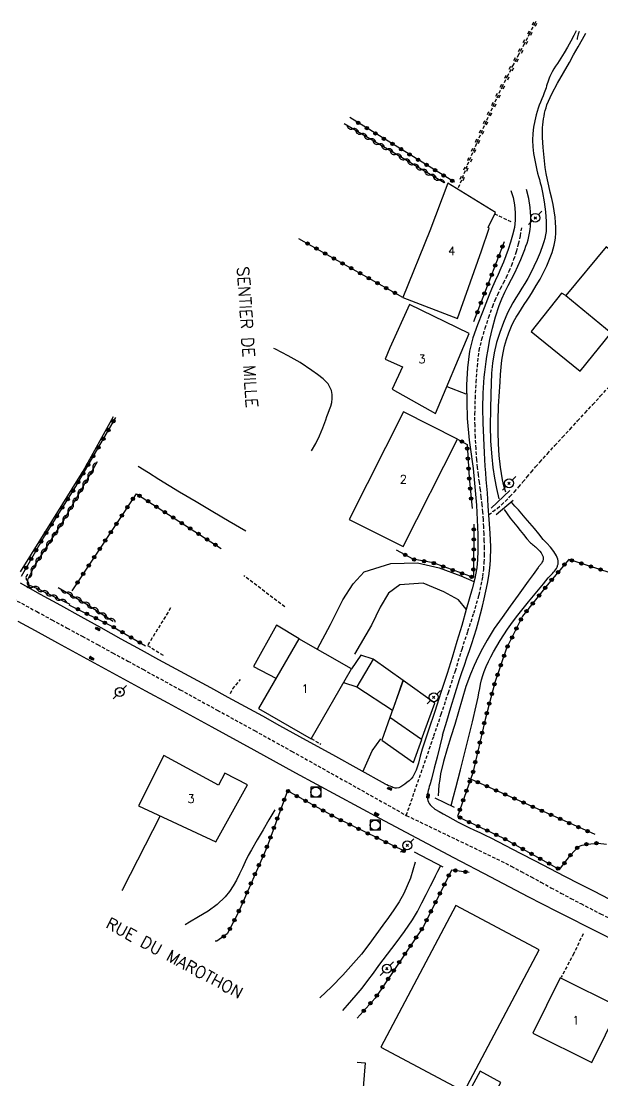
# Model space of a CAD drawing. Header units: millimetres. Extents: x 176000 to 177001, y 163000 to 164001.
# Drawn here: x 176378.6 to 176465.6, y 163822.7 to 163981.3 of the extents above; entities that cross this region are included whole.
import ezdxf
from ezdxf.enums import TextEntityAlignment as Align

# ---------------------------------------------------------------- set-up
doc = ezdxf.new("R2010")
doc.units = ezdxf.units.MM
doc.linetypes.add('DASHED', pattern=[0.75, 0.5, -0.25])
doc.layers.get('0').update_dxf_attribs({"linetype": 'CONTINUOUS'})
for name, color, linetype in [('W0001', 6, 'DASHED'), ('W0008', 7, 'CONTINUOUS'), ('W0017', 7, 'CONTINUOUS'), ('W0070', 7, 'DASHED'), ('W0101', 7, 'CONTINUOUS'), ('W0104', 1, 'CONTINUOUS'), ('W0112', 1, 'DASHED'), ('W0120', 7, 'CONTINUOUS'), ('W0220', 5, 'DASHED'), ('W0300', 7, 'CONTINUOUS'), ('W0310', 3, 'CONTINUOUS'), ('W0323', 7, 'CONTINUOUS'), ('W0330', 7, 'CONTINUOUS'), ('W0401', 7, 'CONTINUOUS'), ('W0420', 7, 'CONTINUOUS'), ('W0473', 7, 'CONTINUOUS'), ('W0501', 5, 'DASHED'), ('W0510', 5, 'CONTINUOUS'), ('W0989', 7, 'CONTINUOUS'), ('W0991', 7, 'CONTINUOUS')]:
    doc.layers.add(name, color=color, linetype=linetype)
doc.styles.get("Standard").update_dxf_attribs({"font": 'romans.shx', "width": 0.85})

# ---------------------------------------------------------------- blocks, each defined once
blk = doc.blocks.new('T473')
for p, q in [((-0.166667, 0.166667), (0.166667, -0.166667)), ((-0.166667, -0.166667), (0.166667, 0.166667)), ((0.500001, 0.500001), (1.000002, 1.000002)), ((-1.000002, -1.000002), (-0.500001, -0.500001))]:
    blk.add_line(p, q)
blk.add_ellipse((0, 0), major_axis=(0.471405, 0.471405), ratio=1, start_param=5.4977871438, end_param=11.780972451)
blk = doc.blocks.new('T420')
for p, q in [((0.75, 0.75), (-0.75, 0.75)), ((-0.75, 0.75), (-0.75, -0.75)), ((0.75, 0.75), (0.75, -0.75)), ((0.75, -0.75), (-0.75, -0.75))]:
    blk.add_line(p, q)
blk.add_ellipse((0, 0), major_axis=(-0.53, 0.53), ratio=1, start_param=3.926991, end_param=10.210176)
blk = doc.blocks.new('T401')
for p, q in [((-0.3, 0.3), (0, 0.3)), ((-0.3, -0.25), (-0.3, 0.3)), ((-0.3, 0.15), (0, 0.15)), ((-0.3, 0), (0, 0)), ((0, 0.3), (0, -0.25)), ((-0.3, -0.15), (0, -0.15)), ((-0.3, -0.25), (-0.3, -0.3)), ((-0.3, -0.3), (0, -0.3)), ((0, -0.3), (0, -0.25))]:
    blk.add_line(p, q)
blk = doc.blocks.new('t310o')
at = {"color": 0, "linetype": 'Continuous'}
for centre, start, end in [((-0.5, 0.38), 216.8699, 323.1304), ((0.5, -0.37), 36.8699, 143.1303)]:
    blk.add_arc(centre, 0.625, start, end, dxfattribs=at)
blk = doc.blocks.new('t323o')
at = {"color": 0, "linetype": 'Continuous'}
for radius in [0.25, 0.15]:
    blk.add_circle((0, 0), radius, dxfattribs=at)
blk = doc.blocks.new('t220o')
at = {"color": 0, "linetype": 'Continuous'}
for p, q in [((-0.25, 0.25), (0.25, 0.25)), ((-0.25, -0.25), (0.25, -0.25))]:
    blk.add_line(p, q, dxfattribs=at)

msp = doc.modelspace()

# ---------------------------------------------------------------- linework, layer by layer
at = {"layer": 'W0001'}
for points in [[(176436.22, 163862.46), (176440.35, 163874.35), (176441.44, 163877.59), (176442.51, 163880.83), (176443.56, 163884.09), (176444.57, 163887.35), (176445.43, 163890.03), (176446.32, 163892.71), (176447.12, 163895.43), (176447.67, 163898.21), (176447.8, 163899.27), (176447.88, 163900.33), (176447.92, 163901.4), (176447.92, 163902.47), (176447.89, 163903.53), (176447.86, 163904.59), (176447.81, 163905.66), (176447.75, 163906.72), (176447.68, 163907.84), (176447.57, 163908.96), (176447.44, 163910.08), (176447.3, 163911.2), (176447.15, 163912.31), (176447.01, 163913.43), (176446.88, 163914.54), (176446.78, 163915.67), (176446.66, 163917.37), (176446.56, 163919.08), (176446.5, 163920.79), (176446.49, 163922.51), (176446.55, 163924.9), (176446.67, 163927.28), (176446.86, 163929.67), (176447.11, 163932.05), (176447.54, 163933.72), (176448.02, 163935.38), (176448.56, 163937.02), (176449.15, 163938.65), (176449.51, 163939.55), (176449.91, 163940.43), (176450.33, 163941.3), (176450.77, 163942.16), (176451.2, 163943.03), (176451.61, 163943.9), (176451.99, 163944.79), (176452.33, 163945.7), (176452.71, 163946.85), (176453.03, 163948.02), (176453.29, 163949.2), (176453.51, 163950.4)], [(176373.39, 163897.03), (176378.65, 163894.2), (176380.92, 163892.97), (176383.19, 163891.73), (176385.46, 163890.5), (176387.73, 163889.27), (176390, 163888.03), (176392.27, 163886.79), (176394.54, 163885.56), (176396.8, 163884.32), (176402.37, 163881.27), (176407.94, 163878.21), (176413.51, 163875.15), (176419.06, 163872.08)], [(176419.06, 163872.08), (176436.22, 163862.46)], [(176436.22, 163862.46), (176450.41, 163855.63), (176451.91, 163854.86), (176453.4, 163854.07), (176454.89, 163853.27), (176456.37, 163852.45), (176457.86, 163851.64), (176459.34, 163850.84), (176460.83, 163850.04), (176462.33, 163849.25), (176465.3, 163847.73), (176468.3, 163846.23), (176471.3, 163844.74), (176474.3, 163843.27), (176482.5, 163839.34)]]:
    msp.add_lwpolyline(points, dxfattribs=at)
at = {"layer": 'W0008'}
for points in [[(176451.88, 163955.99), (176452.21, 163954.92), (176452.42, 163953.82), (176452.53, 163952.7), (176452.53, 163951.57), (176452.4, 163950.44), (176452.13, 163949.32), (176451.79, 163948.24), (176451.44, 163947.17), (176451.11, 163946.21), (176450.74, 163945.27), (176450.35, 163944.34), (176449.94, 163943.41), (176449.53, 163942.49), (176449.13, 163941.57), (176448.74, 163940.64), (176448.37, 163939.7), (176447.62, 163937.8), (176446.86, 163935.89), (176446.19, 163933.94), (176445.7, 163931.94), (176445.36, 163929.43), (176445.24, 163926.9), (176445.27, 163924.38), (176445.35, 163921.86), (176445.41, 163920.78), (176445.51, 163919.71), (176445.64, 163918.64), (176445.78, 163917.57), (176445.93, 163916.5), (176446.08, 163915.43), (176446.21, 163914.36), (176446.32, 163913.29), (176446.52, 163911.09), (176446.7, 163908.9), (176446.83, 163906.7), (176446.91, 163904.49), (176446.93, 163903.25), (176446.93, 163902), (176446.89, 163900.75), (176446.76, 163899.5), (176446.47, 163897.92), (176446.07, 163896.36), (176445.63, 163894.82), (176445.19, 163893.29), (176444.51, 163890.88), (176443.79, 163888.49), (176443.06, 163886.1), (176442.32, 163883.72), (176441.41, 163880.87), (176440.48, 163878.03), (176439.54, 163875.2), (176438.6, 163872.36), (176438.3, 163871.33), (176438.03, 163870.27), (176437.69, 163869.22), (176437.19, 163868.24), (176436.93, 163867.91), (176436.63, 163867.62), (176436.31, 163867.37), (176435.98, 163867.13), (176435.7, 163866.94), (176435.41, 163866.75), (176435.09, 163866.59), (176434.74, 163866.52), (176434.56, 163866.53), (176434.38, 163866.58), (176434.21, 163866.65), (176434.04, 163866.72), (176433.8, 163866.81), (176433.55, 163866.9), (176433.32, 163867.01), (176433.08, 163867.12)], [(176441.65, 163874.47), (176442.26, 163876.55), (176442.9, 163878.63), (176443.55, 163880.71), (176444.2, 163882.78), (176444.55, 163883.87), (176444.92, 163884.96), (176445.29, 163886.04), (176445.67, 163887.12), (176446.04, 163888.21), (176446.39, 163889.3), (176446.72, 163890.4), (176447.03, 163891.5), (176447.32, 163892.63), (176447.6, 163893.75), (176447.88, 163894.88), (176448.13, 163896.02), (176448.36, 163897.16), (176448.55, 163898.31), (176448.71, 163899.47), (176448.82, 163900.63), (176448.88, 163902.67), (176448.79, 163904.71), (176448.63, 163906.74), (176448.49, 163908.76), (176448.42, 163909.76), (176448.35, 163910.75), (176448.27, 163911.75), (176448.18, 163912.75), (176448.1, 163913.74), (176448.02, 163914.74), (176447.96, 163915.74), (176447.9, 163916.74), (176447.8, 163918.97), (176447.71, 163921.2), (176447.67, 163923.43), (176447.71, 163925.67), (176447.76, 163926.46), (176447.81, 163927.24), (176447.88, 163928.03), (176447.96, 163928.81), (176448.05, 163929.6), (176448.16, 163930.38), (176448.28, 163931.16), (176448.41, 163931.94), (176448.74, 163933.67), (176449.13, 163935.39), (176449.58, 163937.09), (176450.13, 163938.77), (176450.52, 163939.79), (176450.97, 163940.78), (176451.45, 163941.76), (176451.95, 163942.72), (176452.45, 163943.68), (176452.93, 163944.65), (176453.38, 163945.64), (176453.78, 163946.66), (176453.95, 163947.14), (176454.12, 163947.63), (176454.28, 163948.12), (176454.43, 163948.61), (176454.56, 163949.12), (176454.67, 163949.62), (176454.75, 163950.14), (176454.81, 163950.65), (176454.84, 163952.04), (176454.75, 163953.43), (176454.53, 163954.8), (176454.19, 163956.15)], [(176433.09, 163867.12), (176429.16, 163869.32), (176425.22, 163871.51), (176421.27, 163873.69), (176417.32, 163875.87), (176414.74, 163877.29), (176412.15, 163878.71), (176409.56, 163880.12), (176406.97, 163881.53), (176404.37, 163882.93), (176401.78, 163884.34), (176399.19, 163885.76), (176396.61, 163887.17), (176393.58, 163888.84), (176390.56, 163890.51), (176387.55, 163892.18), (176384.53, 163893.85), (176381.51, 163895.53), (176378.5, 163897.2)], [(176378.09, 163891.54), (176380.71, 163890.11), (176384.01, 163888.31), (176387.31, 163886.51), (176390.61, 163884.7), (176393.91, 163882.9), (176397.22, 163881.09), (176400.52, 163879.29), (176403.82, 163877.49), (176407.12, 163875.69), (176413.39, 163872.27), (176419.66, 163868.85), (176425.94, 163865.44), (176432.22, 163862.05), (176437.75, 163859.1), (176443.28, 163856.17), (176448.83, 163853.25), (176454.38, 163850.34), (176456.54, 163849.23), (176458.7, 163848.13), (176460.88, 163847.04), (176463.05, 163845.95), (176465.22, 163844.85), (176467.38, 163843.72)], [(176441.65, 163874.47), (176441.24, 163872.81), (176440.82, 163871.16), (176440.41, 163869.51), (176439.98, 163867.86), (176439.91, 163867.58), (176439.82, 163867.31), (176439.73, 163867.04), (176439.65, 163866.77), (176439.57, 163866.49), (176439.49, 163866.21), (176439.44, 163865.93), (176439.4, 163865.64), (176439.38, 163865.4), (176439.38, 163865.16), (176439.4, 163864.92), (176439.46, 163864.68), (176439.55, 163864.46), (176439.66, 163864.25), (176439.8, 163864.06), (176439.96, 163863.88), (176440.51, 163863.41), (176441.12, 163863.02), (176441.75, 163862.67), (176442.38, 163862.33), (176443.17, 163861.89), (176443.97, 163861.47), (176444.78, 163861.06), (176445.59, 163860.67), (176446.41, 163860.27), (176447.23, 163859.88), (176448.04, 163859.49), (176448.85, 163859.08), (176451.06, 163857.95), (176453.28, 163856.81), (176455.49, 163855.67), (176457.7, 163854.53), (176459.91, 163853.38), (176462.12, 163852.24), (176464.33, 163851.1), (176466.54, 163849.95)]]:
    msp.add_lwpolyline(points, dxfattribs=at)
at = {"layer": 'W0017'}
for points in [[(176442.3, 163926.63), (176445.11, 163925.54)], [(176422.92, 163887.4), (176424.86, 163891.03), (176426.7, 163894.7), (176428.25, 163897.12), (176429.9, 163898.92), (176433.89, 163900.16), (176437.9, 163900.24), (176441.14, 163899.49), (176444.36, 163898.29), (176446.33, 163897.46)], [(176445.2, 163893.34), (176444.03, 163894.73), (176441.85, 163895.92), (176438.73, 163897.22), (176435.26, 163896.97), (176433.57, 163895.74), (176432.33, 163893.61), (176431.02, 163890.91), (176428.46, 163886.59)], [(176429.71, 163869), (176431.09, 163872.12), (176432.4, 163873.93)]]:
    msp.add_lwpolyline(points, dxfattribs=at)
at = {"layer": 'W0070'}
msp.add_lwpolyline([(176448.54, 163907.45), (176449.19, 163907.92), (176449.83, 163908.41), (176450.45, 163908.93), (176451.04, 163909.48), (176451.73, 163910.17), (176452.4, 163910.88), (176453.05, 163911.62), (176453.68, 163912.36), (176454.3, 163913.12), (176454.93, 163913.87), (176455.56, 163914.61), (176456.21, 163915.34), (176457.33, 163916.58), (176458.45, 163917.82), (176459.58, 163919.05), (176460.72, 163920.27), (176461.85, 163921.5), (176462.99, 163922.73), (176464.12, 163923.95), (176465.25, 163925.18), (176466.63, 163926.69)], dxfattribs=at)
at = {"layer": 'W0101'}
for points in [[(176443.86, 163936.81), (176447.48, 163946.98), (176447.49, 163946.98), (176448.64, 163950.37), (176448.45, 163950.47), (176449.57, 163952.68), (176442.41, 163957.08), (176439.74, 163949.94), (176435.72, 163939.97)], [(176440.58, 163922.6), (176445.65, 163934.59), (176436.69, 163938.91), (176433.77, 163932.43), (176433.77, 163932.42), (176433.06, 163930.76), (176435.64, 163929.6), (176434.08, 163926.24)], [(176435.76, 163902.68), (176443.88, 163918.77), (176435.8, 163922.85), (176427.68, 163906.76)], [(176412.47, 163867.03), (176409.06, 163868.77), (176408.14, 163866.97), (176399.95, 163871.43), (176396.17, 163863.88), (176407.7, 163858.48)], [(176455.13, 163829.86), (176463.97, 163825.48), (176468.07, 163833.76), (176459.24, 163838.14)]]:
    msp.add_lwpolyline(points, close=True, dxfattribs=at)
for points in [[(176466.86, 163934.7), (176472.7, 163942.08), (176466.13, 163947.54), (176460.08, 163940.26)], [(176460.08, 163940.26), (176466.86, 163934.7)], [(176422, 163873.93), (176428, 163884.38), (176420.15, 163888.9), (176414.11, 163878.48)], [(176414.11, 163878.48), (176422, 163873.94)]]:
    msp.add_lwpolyline(points, dxfattribs=at)
at = {"layer": 'W0104'}
for points in [[(176460.08, 163940.26), (176459.46, 163940.6), (176454.88, 163934.87), (176462.25, 163928.94)], [(176462.25, 163928.94), (176466.86, 163934.7)], [(176420.17, 163888.9), (176416.79, 163890.92), (176413.35, 163884.74), (176416.72, 163882.98)], [(176435.73, 163882.63), (176431.25, 163885.85), (176429.4, 163886.46), (176428, 163884.38)], [(176431.25, 163885.85), (176428.8, 163881.68)], [(176426.82, 163882.33), (176428.8, 163881.68), (176434.17, 163878.23)], [(176440.49, 163879.28), (176435.73, 163882.63), (176433.76, 163877.09), (176432.56, 163873.73), (176437.28, 163870.39)], [(176435.72, 163882.67), (176434.2, 163878.31)], [(176437.28, 163870.39), (176438.52, 163873.82), (176438.51, 163873.82), (176440.48, 163879.28)], [(176438.51, 163873.82), (176433.76, 163877.09)], [(176430.05, 163825.44), (176428.86, 163810.62), (176423.75, 163811.03)], [(176428.86, 163825.53), (176430.05, 163825.44)]]:
    msp.add_lwpolyline(points, dxfattribs=at)
for points in [[(176443.63, 163848.96), (176432.39, 163827.75), (176444.87, 163821.14), (176456.1, 163842.35)], [(176445.66, 163821.26), (176448.74, 163819.54), (176450.37, 163822.48), (176447.29, 163824.19)]]:
    msp.add_lwpolyline(points, close=True, dxfattribs=at)
at = {"layer": 'W0112'}
for points in [[(176451.93, 163951.29), (176449.45, 163952.45)], [(176418.02, 163893.68), (176411.89, 163898.32)], [(176400.96, 163893.5), (176397.5, 163887.9)], [(176397.51, 163887.91), (176399.96, 163886.35)], [(176409.89, 163880.7), (176410.24, 163881.4), (176411.42, 163882.8)], [(176422, 163873.95), (176423.42, 163873.13)], [(176462.68, 163844.74), (176461.28, 163841.8), (176459.38, 163838.23)]]:
    msp.add_lwpolyline(points, dxfattribs=at)
at = {"layer": 'W0120'}
for points in [[(176448.91, 163908.44), (176451.69, 163911.1)], [(176452.22, 163909.61), (176449.67, 163907.44)], [(176440.51, 163865.11), (176443.39, 163863.7)], [(176441.75, 163854.73), (176437.45, 163856.94)]]:
    msp.add_lwpolyline(points, dxfattribs=at)
at = {"layer": 'W0220'}
msp.add_lwpolyline([(176444.05, 163956.43), (176445.4, 163959.82), (176446.81, 163963.19), (176448.28, 163966.53), (176449.8, 163969.86), (176450.56, 163971.46), (176451.35, 163973.04), (176452.16, 163974.62), (176452.98, 163976.2), (176453.81, 163977.77), (176454.62, 163979.34), (176455.43, 163980.92), (176455.63, 163981.33)], dxfattribs=at)
at = {"layer": 'W0300'}
for points in [[(176422.02, 163917.02), (176422.66, 163918.12), (176423.23, 163919.26), (176423.73, 163920.44), (176424.16, 163921.64), (176424.35, 163922.16), (176424.55, 163922.68), (176424.75, 163923.19), (176424.93, 163923.72), (176425.07, 163924.28), (176425.15, 163924.87), (176425.14, 163925.47), (176425.02, 163926.05), (176424.52, 163927.03), (176423.76, 163927.82), (176422.91, 163928.44), (176422.1, 163929.03), (176420.36, 163930.22), (176418.53, 163931.26), (176416.65, 163932.22), (176416.41, 163932.35)], [(176396.11, 163914.73), (176397.65, 163913.76), (176399.2, 163912.8), (176400.75, 163911.85), (176402.3, 163910.91), (176404.77, 163909.43), (176407.25, 163907.96), (176409.74, 163906.51), (176412.23, 163905.07)], [(176416.57, 163863.27), (176415.67, 163861.79), (176414.79, 163860.31), (176413.92, 163858.82), (176413.05, 163857.32), (176412.57, 163856.44), (176412.13, 163855.53), (176411.71, 163854.61), (176411.28, 163853.7), (176410.83, 163852.79), (176410.33, 163851.9), (176409.76, 163851.05), (176409.11, 163850.25), (176407.91, 163849.11), (176406.56, 163848.15), (176405.15, 163847.3), (176403.76, 163846.46), (176403.12, 163846.08)]]:
    msp.add_lwpolyline(points, dxfattribs=at)
at = {"layer": 'W0310'}
for points in [[(176441.9, 163957.12), (176433.42, 163962.16), (176426.92, 163965.97)], [(176389.95, 163915.39), (176384.97, 163906.68), (176380.67, 163900.03), (176379.54, 163897.72), (176379.51, 163897.07), (176381.23, 163896.31), (176384.06, 163894.94), (176385.86, 163894.06)], [(176384.13, 163896.56), (176388.18, 163894.21), (176392.38, 163891.54)]]:
    msp.add_lwpolyline(points, dxfattribs=at)
at = {"layer": 'W0323'}
for points in [[(176443.42, 163957.24), (176427.77, 163966.9)], [(176435.72, 163939.97), (176420.16, 163948.76)], [(176446.31, 163936.37), (176450.91, 163948.35)], [(176392.71, 163921.99), (176386.74, 163911.66), (176382.07, 163904.3), (176378.6, 163898.23)], [(176443.88, 163918.77), (176445.31, 163917.97), (176445.62, 163913.04), (176446.06, 163908.39)], [(176386.21, 163896.09), (176395.83, 163910.61), (176408.52, 163902.4)], [(176446.33, 163906.07), (176446.26, 163898.05), (176440.26, 163900.24), (176437.26, 163900.79), (176434.75, 163902.16)], [(176472.76, 163896.82), (176460.52, 163900.78), (176457.3, 163896.9), (176453.61, 163892.27), (176451.23, 163887.47), (176449.48, 163882.35), (176448.02, 163876.83), (176446.18, 163868.84), (176443.87, 163862.3), (176450.75, 163859.04), (176459.16, 163854.36), (176460.78, 163856.52), (176461.99, 163857.81), (176462.53, 163858.01), (176463.29, 163858.17), (176464.94, 163858.31), (176466.15, 163858.15)], [(176385.75, 163893.99), (176392.25, 163890.73), (176397.22, 163887.82)], [(176464.5, 163859.59), (176445.54, 163868.04)], [(176436.14, 163856.99), (176425.81, 163862.03), (176418.44, 163866.13), (176415.34, 163857.67), (176411.1, 163848), (176409.44, 163844.71), (176407.85, 163843.63), (176407.62, 163843.64)], [(176445.65, 163853.93), (176442.98, 163854.28), (176438.78, 163845.81), (176431.55, 163835.12), (176428.87, 163832.11)]]:
    msp.add_lwpolyline(points, dxfattribs=at)
at = {"layer": 'W0330'}
for points in [[(176378.49, 163898.92), (176387.86, 163914), (176392.41, 163922.15)], [(176399.38, 163862.37), (176393.76, 163851.35), (176393.68, 163851.2)]]:
    msp.add_lwpolyline(points, dxfattribs=at)
at = {"layer": 'W0501'}
msp.add_lwpolyline([(176462.06, 163979.8), (176461.92, 163979.38), (176461.87, 163979.19), (176461.83, 163978.99), (176461.8, 163978.8), (176461.79, 163978.61)], dxfattribs=at)
at = {"layer": 'W0510'}
for points in [[(176461.65, 163979.9), (176461.3, 163979.2), (176460.83, 163978.32), (176460.35, 163977.44), (176459.86, 163976.58), (176459.61, 163976.17), (176459.35, 163975.77), (176459.09, 163975.37), (176458.82, 163974.98), (176458.55, 163974.58), (176458.29, 163974.18), (176458.05, 163973.76), (176457.83, 163973.33), (176457.71, 163973.06), (176457.6, 163972.78), (176457.5, 163972.5), (176457.4, 163972.22), (176457.31, 163971.93), (176457.22, 163971.65), (176457.13, 163971.37), (176457.03, 163971.08), (176456.86, 163970.62), (176456.68, 163970.15), (176456.49, 163969.69), (176456.3, 163969.23), (176456.12, 163968.76), (176455.95, 163968.29), (176455.8, 163967.81), (176455.66, 163967.33), (176455.44, 163966.4), (176455.26, 163965.45), (176455.13, 163964.5), (176455.08, 163963.54), (176455.13, 163962.52), (176455.26, 163961.51), (176455.44, 163960.51), (176455.63, 163959.52), (176455.74, 163959.04), (176455.86, 163958.56), (176456, 163958.09), (176456.14, 163957.62), (176456.27, 163957.15), (176456.4, 163956.68), (176456.52, 163956.2), (176456.61, 163955.71), (176456.86, 163954.27), (176457.06, 163952.81), (176457.17, 163951.34), (176457.14, 163949.86), (176457.07, 163949.34), (176456.95, 163948.82), (176456.8, 163948.32), (176456.64, 163947.83), (176456.24, 163946.73), (176455.79, 163945.65), (176455.31, 163944.59), (176454.8, 163943.55), (176454.4, 163942.8), (176453.96, 163942.07), (176453.51, 163941.35), (176453.05, 163940.63), (176452.59, 163939.92), (176452.15, 163939.19), (176451.74, 163938.44), (176451.36, 163937.67), (176450.74, 163936.22), (176450.2, 163934.74), (176449.74, 163933.23), (176449.37, 163931.69), (176449.13, 163930.16), (176448.99, 163928.63), (176448.92, 163927.09), (176448.87, 163925.55), (176448.8, 163923.19), (176448.78, 163920.83), (176448.84, 163918.47), (176449, 163916.11), (176449.17, 163914.53), (176449.41, 163912.95), (176449.71, 163911.39), (176450.07, 163909.84)], [(176451.09, 163910.85), (176450.83, 163911.77), (176450.62, 163912.7), (176450.44, 163913.64), (176450.29, 163914.58), (176450.11, 163916.32), (176450.02, 163918.07), (176449.97, 163919.81), (176449.96, 163921.56), (176449.97, 163922.28), (176449.99, 163923.01), (176450.01, 163923.73), (176450.05, 163924.45), (176450.09, 163925.17), (176450.14, 163925.89), (176450.19, 163926.61), (176450.24, 163927.33), (176450.32, 163928.43), (176450.4, 163929.52), (176450.51, 163930.61), (176450.69, 163931.7), (176450.93, 163932.71), (176451.21, 163933.71), (176451.54, 163934.7), (176451.94, 163935.66), (176452.28, 163936.34), (176452.65, 163937.01), (176453.04, 163937.65), (176453.45, 163938.29), (176453.87, 163938.92), (176454.29, 163939.55), (176454.7, 163940.18), (176455.09, 163940.83), (176455.66, 163941.78), (176456.23, 163942.73), (176456.77, 163943.7), (176457.24, 163944.7), (176457.45, 163945.21), (176457.65, 163945.71), (176457.84, 163946.22), (176458.02, 163946.73), (176458.18, 163947.25), (176458.32, 163947.78), (176458.44, 163948.31), (176458.53, 163948.85), (176458.6, 163949.64), (176458.6, 163950.43), (176458.55, 163951.22), (176458.48, 163952.01), (176458.36, 163952.95), (176458.19, 163953.88), (176457.99, 163954.81), (176457.77, 163955.74), (176457.55, 163956.66), (176457.35, 163957.58), (176457.16, 163958.51), (176457.02, 163959.45), (176456.83, 163960.92), (176456.68, 163962.41), (176456.6, 163963.9), (176456.62, 163965.4), (176456.66, 163965.83), (176456.7, 163966.26), (176456.76, 163966.69), (176456.83, 163967.11), (176456.92, 163967.54), (176457.02, 163967.96), (176457.14, 163968.38), (176457.27, 163968.79), (176457.97, 163970.45), (176458.82, 163972.04), (176459.74, 163973.58), (176460.62, 163975.13), (176461.26, 163976.31), (176461.91, 163977.48), (176462.57, 163978.65), (176463.09, 163979.55)], [(176442.92, 163863.93), (176443.29, 163865.27), (176443.64, 163866.6), (176443.99, 163867.94), (176444.33, 163869.28), (176444.93, 163871.67), (176445.52, 163874.07), (176446.1, 163876.47), (176446.67, 163878.87), (176446.82, 163879.51), (176446.95, 163880.16), (176447.08, 163880.8), (176447.2, 163881.45), (176447.34, 163882.1), (176447.49, 163882.74), (176447.66, 163883.38), (176447.87, 163884.01), (176448.16, 163884.76), (176448.51, 163885.49), (176448.88, 163886.21), (176449.26, 163886.92), (176449.75, 163887.79), (176450.27, 163888.65), (176450.8, 163889.49), (176451.36, 163890.32), (176452.12, 163891.37), (176452.9, 163892.41), (176453.71, 163893.43), (176454.52, 163894.44), (176455.25, 163895.34), (176455.98, 163896.23), (176456.73, 163897.12), (176457.47, 163898.01), (176457.62, 163898.18), (176457.78, 163898.35), (176457.94, 163898.52), (176458.1, 163898.68), (176458.26, 163898.85), (176458.41, 163899.03), (176458.55, 163899.22), (176458.67, 163899.42), (176458.72, 163899.52), (176458.77, 163899.63), (176458.82, 163899.74), (176458.86, 163899.84), (176458.89, 163899.96), (176458.92, 163900.07), (176458.93, 163900.18), (176458.94, 163900.3), (176458.94, 163900.56), (176458.89, 163900.82), (176458.81, 163901.06), (176458.71, 163901.3), (176458.29, 163901.98), (176457.78, 163902.6), (176457.23, 163903.18), (176456.71, 163903.77), (176456.04, 163904.58), (176455.38, 163905.38), (176454.7, 163906.19), (176454.02, 163906.99), (176453.51, 163907.58), (176452.99, 163908.17), (176452.47, 163908.76), (176451.94, 163909.34)], [(176450.84, 163908.22), (176451.3, 163907.59), (176451.77, 163906.96), (176452.25, 163906.34), (176452.74, 163905.73), (176453.24, 163905.1), (176453.74, 163904.48), (176454.26, 163903.86), (176454.8, 163903.27), (176454.95, 163903.13), (176455.09, 163903), (176455.25, 163902.88), (176455.4, 163902.75), (176455.56, 163902.63), (176455.71, 163902.5), (176455.85, 163902.37), (176455.99, 163902.22), (176456.19, 163901.99), (176456.39, 163901.75), (176456.57, 163901.48), (176456.68, 163901.18), (176456.7, 163900.97), (176456.68, 163900.77), (176456.63, 163900.58), (176456.56, 163900.39), (176456.5, 163900.27), (176456.44, 163900.16), (176456.36, 163900.05), (176456.27, 163899.95), (176456.19, 163899.85), (176456.1, 163899.76), (176456.02, 163899.66), (176455.94, 163899.55), (176455.2, 163898.53), (176454.45, 163897.5), (176453.71, 163896.47), (176452.98, 163895.43), (176451.78, 163893.77), (176450.57, 163892.1), (176449.39, 163890.42), (176448.3, 163888.67), (176447.61, 163887.44), (176446.96, 163886.18), (176446.37, 163884.9), (176445.82, 163883.6), (176445.14, 163881.74), (176444.56, 163879.86), (176444.02, 163877.96), (176443.47, 163876.07), (176442.9, 163874.24), (176442.32, 163872.4), (176441.79, 163870.55), (176441.36, 163868.67), (176441.22, 163867.85), (176441.11, 163867.03), (176441.04, 163866.2), (176441.01, 163865.37)], [(176437.54, 163855.48), (176437.22, 163854.27), (176436.83, 163853.07), (176436.37, 163851.9), (176435.84, 163850.76), (176435.15, 163849.52), (176434.37, 163848.33), (176433.55, 163847.18), (176432.72, 163846.04), (176431.67, 163844.58), (176430.61, 163843.13), (176429.5, 163841.7), (176428.33, 163840.33), (176426.7, 163838.54), (176425.01, 163836.78), (176423.27, 163835.14)], [(176426.71, 163833.28), (176427.41, 163834.04), (176428.74, 163835.54), (176429.64, 163836.62), (176430.48, 163837.74), (176431.3, 163838.87), (176432.13, 163840), (176433.41, 163841.69), (176434.7, 163843.37), (176435.95, 163845.08), (176437.13, 163846.84), (176437.87, 163848.08), (176438.54, 163849.35), (176439.19, 163850.63), (176439.85, 163851.91), (176440.22, 163852.65), (176440.59, 163853.39), (176440.96, 163854.13), (176441.32, 163854.87)]]:
    msp.add_lwpolyline(points, dxfattribs=at)

# ---------------------------------------------------------------- block references
at = {"layer": 'W0220'}
for p, rotation in [((176455.42, 163980.9), 62.99691730380977), ((176454.05, 163978.23), 62.54935637839453), ((176454.74, 163979.56), 62.99691730380977), ((176453.35, 163976.9), 62.35155464896528), ((176452.66, 163975.57), 62.45935881979507), ((176451.97, 163974.24), 62.87270044275991), ((176451.29, 163972.9), 63.53561927960382), ((176449.97, 163970.21), 64.44804204320022), ((176450.62, 163971.56), 63.53561927960382), ((176449.34, 163968.85), 65.41652069095963), ((176448.71, 163967.48), 65.41652069095963), ((176448.1, 163966.12), 66.33771952712921), ((176447.49, 163964.74), 66.33771952712921), ((176446.89, 163963.37), 66.33771952712921), ((176446.31, 163961.99), 67.25891823893387), ((176445.16, 163959.22), 68.18011682845564), ((176445.73, 163960.6), 67.25891823893387), ((176444.6, 163957.82), 68.18011682845564)]:
    msp.add_blockref('t220o', p, dxfattribs=dict(at, rotation=rotation))
at = {"layer": 'W0310'}
for p, rotation in [((176428.22, 163965.21), 149.5879570346502), ((176429.51, 163964.46), 149.5879570346502), ((176430.8, 163963.7), 149.5879570346502), ((176432.1, 163962.94), 149.5879570346502), ((176433.39, 163962.18), 149.5879570346502), ((176434.68, 163961.41), 149.2742235614492), ((176435.97, 163960.64), 149.2742235614492), ((176437.26, 163959.88), 149.2742235614492), ((176438.55, 163959.11), 149.2742235614492), ((176439.84, 163958.35), 149.2742235614492), ((176441.13, 163957.58), 149.2742235614492), ((176389.35, 163914.34), 240.231751746928), ((176388.61, 163913.04), 240.231751746928), ((176387.86, 163911.74), 240.231751746928), ((176387.12, 163910.43), 240.231751746928), ((176385.63, 163907.83), 240.231751746928), ((176386.37, 163909.13), 240.231751746928), ((176384.87, 163906.53), 237.1233674134935), ((176384.06, 163905.27), 237.1233674134935), ((176383.25, 163904.01), 237.1233674134935), ((176381.62, 163901.49), 237.1233674134935), ((176382.43, 163902.75), 237.1233674134935), ((176380.8, 163900.23), 237.1233674134935), ((176380.12, 163898.9), 243.9033505701305), ((176379.53, 163897.54), 267.1157811076285), ((176380.45, 163896.65), 336.1645043815356), ((176381.81, 163896.02), 334.2572419043408), ((176383.16, 163895.37), 334.2572419043408), ((176385.43, 163895.81), 329.9620831659824), ((176384.51, 163894.72), 333.8438323688601), ((176386.73, 163895.06), 329.9620831659824), ((176388.03, 163894.3), 329.9620831659824), ((176389.3, 163893.51), 327.5049525075668), ((176390.56, 163892.7), 327.5049525075668), ((176391.83, 163891.89), 327.5049525075668)]:
    msp.add_blockref('t310o', p, dxfattribs=dict(at, rotation=rotation))
at = {"layer": 'W0323'}
for p, rotation in [((176429.04, 163966.11), 148.3167555300315), ((176430.32, 163965.32), 148.3167555300315), ((176431.6, 163964.53), 148.3167555300315), ((176432.87, 163963.74), 148.3167555300315), ((176434.15, 163962.96), 148.3167555300315), ((176435.43, 163962.17), 148.3167555300315), ((176436.7, 163961.38), 148.3167555300315), ((176437.98, 163960.59), 148.3167555300315), ((176439.26, 163959.81), 148.3167555300315), ((176440.53, 163959.02), 148.3167555300315), ((176441.81, 163958.23), 148.3167555300315), ((176443.09, 163957.44), 148.3167555300315), ((176421.46, 163948.03), 150.5261685470591), ((176422.77, 163947.29), 150.5261685470591), ((176424.08, 163946.55), 150.5261685470591), ((176450.61, 163947.58), 68.99904846184329), ((176425.38, 163945.81), 150.5261685470591), ((176426.69, 163945.07), 150.5261685470591), ((176450.07, 163946.18), 68.99904846184329), ((176427.99, 163944.34), 150.5261685470591), ((176429.3, 163943.6), 150.5261685470591), ((176449, 163943.37), 68.99904846184329), ((176449.53, 163944.78), 68.99904846184329), ((176430.61, 163942.86), 150.5261685470591), ((176431.91, 163942.12), 150.5261685470591), ((176448.46, 163941.97), 68.99904846184329), ((176433.22, 163941.38), 150.5261685470591), ((176434.52, 163940.65), 150.5261685470591), ((176447.92, 163940.57), 68.99904846184329), ((176447.38, 163939.17), 68.99904846184329), ((176446.85, 163937.77), 68.99904846184329), ((176392.39, 163921.44), 239.9907562069214), ((176391.64, 163920.14), 239.9907562069214), ((176390.89, 163918.84), 239.9907562069214), ((176444.54, 163918.4), 330.6384206170546), ((176389.39, 163916.24), 239.9907562069214), ((176390.14, 163917.54), 239.9907562069214), ((176445.34, 163917.36), 273.5987681167786), ((176388.64, 163914.94), 239.9907562069214), ((176445.44, 163915.86), 273.5987681167786), ((176387.89, 163913.65), 239.9907562069214), ((176445.53, 163914.36), 273.5987681167786), ((176387.14, 163912.35), 239.9907562069214), ((176445.63, 163912.86), 275.4827127053009), ((176386.36, 163911.06), 237.5807348151611), ((176396.32, 163910.29), 327.1110433806561), ((176445.78, 163911.37), 275.4827127053009), ((176384.75, 163908.53), 237.5807348151611), ((176385.56, 163909.8), 237.5807348151611), ((176394.49, 163908.59), 56.496099298171), ((176395.32, 163909.84), 56.496099298171), ((176397.58, 163909.47), 327.1110433806561), ((176398.84, 163908.66), 327.1110433806561), ((176445.92, 163909.88), 275.4827127053009), ((176383.95, 163907.26), 237.5807348151611), ((176393.67, 163907.34), 56.496099298171), ((176400.1, 163907.84), 327.1110433806561), ((176401.36, 163907.03), 327.1110433806561), ((176383.14, 163906), 237.5807348151611), ((176392.84, 163906.09), 56.496099298171), ((176402.62, 163906.21), 327.1110433806561), ((176403.88, 163905.4), 327.1110433806561), ((176446.32, 163905.26), 269.4994255467817), ((176382.34, 163904.73), 237.5807348151611), ((176391.18, 163903.59), 56.496099298171), ((176392.01, 163904.84), 56.496099298171), ((176405.14, 163904.59), 327.1110433806561), ((176406.4, 163903.77), 327.1110433806561), ((176446.31, 163903.76), 269.4994255467817), ((176380.83, 163902.14), 240.3171447054753), ((176381.58, 163903.44), 240.3171447054753), ((176390.35, 163902.34), 56.496099298171), ((176407.66, 163902.96), 327.1110433806561), ((176446.3, 163902.26), 269.4994255467817), ((176380.09, 163900.84), 240.3171447054753), ((176389.53, 163901.09), 56.496099298171), ((176436.06, 163901.44), 151.4119002848035), ((176437.39, 163900.76), 169.6077535424234), ((176438.87, 163900.49), 169.6077535424234), ((176446.28, 163900.76), 269.4994255467817), ((176461, 163900.62), 162.0765693008442), ((176379.35, 163899.53), 240.3171447054753), ((176388.7, 163899.84), 56.496099298171), ((176440.34, 163900.21), 160.0015628887255), ((176441.75, 163899.69), 160.0015628887255), ((176443.16, 163899.18), 160.0015628887255), ((176446.27, 163899.26), 269.4994255467817), ((176458.92, 163898.85), 230.2831219938435), ((176459.88, 163900), 230.2831219938435), ((176462.42, 163900.16), 162.0765693008442), ((176463.85, 163899.7), 162.0765693008442), ((176465.28, 163899.24), 162.0765693008442), ((176387.04, 163897.34), 56.496099298171), ((176387.87, 163898.59), 56.496099298171), ((176444.57, 163898.67), 160.0015628887255), ((176445.98, 163898.16), 160.0015628887255), ((176457.97, 163897.7), 230.2831219938435), ((176457.01, 163896.54), 231.4521387886475), ((176455.14, 163894.19), 231.4521387886475), ((176456.08, 163895.36), 231.4521387886475), ((176387.09, 163893.32), 333.3468828308438), ((176388.43, 163892.65), 333.3468828308438), ((176454.21, 163893.02), 231.4521387886475), ((176389.77, 163891.98), 333.3468828308438), ((176391.12, 163891.3), 333.3468828308438), ((176453.37, 163891.78), 243.5640362252462), ((176392.45, 163890.62), 329.5844381683071), ((176393.74, 163889.86), 329.5844381683071), ((176452.7, 163890.44), 243.5640362252462), ((176395.04, 163889.1), 329.5844381683071), ((176396.33, 163888.34), 329.5844381683071), ((176451.37, 163887.75), 243.5640362252462), ((176452.04, 163889.1), 243.5640362252462), ((176450.84, 163886.35), 251.0996775888278), ((176450.36, 163884.93), 251.0996775888278), ((176449.87, 163883.51), 251.0996775888278), ((176449.41, 163882.09), 255.2411190748574), ((176449.02, 163880.64), 255.2411190748574), ((176448.64, 163879.19), 255.2411190748574), ((176448.26, 163877.74), 255.2411190748574), ((176447.89, 163876.28), 256.9964747120717), ((176447.56, 163874.82), 256.9964747120717), ((176446.88, 163871.9), 256.9964747120717), ((176447.22, 163873.36), 256.9964747120717), ((176446.54, 163870.43), 256.9964747120717), ((176446.21, 163868.97), 256.9964747120717), ((176445.72, 163867.55), 250.6062483029702), ((176446.91, 163867.42), 155.9993999681811), ((176418.52, 163866.09), 150.8919649750866), ((176445.22, 163866.14), 250.6062483029702), ((176448.28, 163866.81), 155.9993999681811), ((176449.65, 163866.2), 155.9993999681811), ((176451.02, 163865.59), 155.9993999681811), ((176417.96, 163864.81), 249.8577268725888), ((176419.83, 163865.36), 150.8919649750866), ((176421.14, 163864.63), 150.8919649750866), ((176422.45, 163863.9), 150.8919649750866), ((176444.73, 163864.72), 250.6062483029702), ((176452.39, 163864.98), 155.9993999681811), ((176453.76, 163864.37), 155.9993999681811), ((176417.44, 163863.4), 249.8577268725888), ((176423.76, 163863.17), 150.8919649750866), ((176425.07, 163862.44), 150.8919649750866), ((176444.23, 163863.31), 250.6062483029702), ((176455.13, 163863.76), 155.9993999681811), ((176456.5, 163863.15), 155.9993999681811), ((176457.87, 163862.54), 155.9993999681811), ((176416.92, 163861.99), 249.8577268725888), ((176426.4, 163861.74), 153.9723876320079), ((176427.75, 163861.09), 153.9723876320079), ((176444.26, 163862.12), 334.6334163914501), ((176445.62, 163861.47), 334.6334163914501), ((176446.97, 163860.83), 334.6334163914501), ((176459.24, 163861.93), 155.9993999681811), ((176460.61, 163861.32), 155.9993999681811), ((176415.89, 163859.17), 249.8577268725888), ((176416.41, 163860.58), 249.8577268725888), ((176429.09, 163860.43), 153.9723876320079), ((176430.44, 163859.77), 153.9723876320079), ((176448.33, 163860.19), 334.6334163914501), ((176449.68, 163859.55), 334.6334163914501), ((176461.98, 163860.71), 155.9993999681811), ((176463.35, 163860.1), 155.9993999681811), ((176415.37, 163857.77), 249.8577268725888), ((176431.79, 163859.11), 153.9723876320079), ((176433.14, 163858.45), 153.9723876320079), ((176434.49, 163857.8), 153.9723876320079), ((176451.03, 163858.89), 330.9344105047882), ((176452.34, 163858.16), 330.9344105047882), ((176461.8, 163857.62), 46.97177408572203), ((176463.17, 163858.14), 11.61648021655295), ((176464.66, 163858.29), 5.107068823186171), ((176414.78, 163856.39), 246.320003521346), ((176435.83, 163857.14), 153.9723876320079), ((176453.65, 163857.43), 330.9344105047882), ((176454.96, 163856.7), 330.9344105047882), ((176456.27, 163855.97), 330.9344105047882), ((176460.78, 163856.52), 53.10462246527827), ((176414.17, 163855.02), 246.320003521346), ((176457.59, 163855.24), 330.9344105047882), ((176458.9, 163854.51), 330.9344105047882), ((176459.88, 163855.32), 53.10462246527827), ((176413.57, 163853.64), 246.320003521346), ((176442.58, 163853.48), 243.6245795521687), ((176443.57, 163854.21), 172.5502379977897), ((176445.06, 163854.01), 172.5502379977897), ((176412.97, 163852.27), 246.320003521346), ((176441.91, 163852.14), 243.6245795521687), ((176412.37, 163850.9), 246.320003521346), ((176441.25, 163850.79), 243.6245795521687), ((176411.16, 163848.15), 246.320003521346), ((176411.76, 163849.52), 246.320003521346), ((176439.91, 163848.1), 243.6245795521687), ((176440.58, 163849.45), 243.6245795521687), ((176410.5, 163846.8), 243.31675602233), ((176439.25, 163846.76), 243.6245795521687), ((176409.82, 163845.46), 243.31675602233), ((176438.53, 163845.45), 235.950283566367), ((176408.9, 163844.34), 214.1455751124266), ((176437.69, 163844.2), 235.950283566367), ((176436.01, 163841.72), 235.950283566367), ((176436.85, 163842.96), 235.950283566367), ((176435.17, 163840.47), 235.950283566367), ((176434.33, 163839.23), 235.950283566367), ((176433.49, 163837.99), 235.950283566367), ((176431.81, 163835.5), 235.950283566367), ((176432.65, 163836.75), 235.950283566367), ((176430.86, 163834.35), 228.2952595232332), ((176429.86, 163833.23), 228.2952595232332)]:
    msp.add_blockref('t323o', p, dxfattribs=dict(at, rotation=rotation))
at = {"layer": 'W0401'}
for p, rotation in [((176390.14, 163890.5), 61.01961595141729), ((176389.05, 163885.84), 241.3406671721209), ((176433.77, 163866.6), 69.2615505813583), ((176439.32, 163865.37), 178.1249714600918), ((176431.68, 163862.51), 241.7866648645444)]:
    msp.add_blockref('T401', p, dxfattribs=dict(at, rotation=rotation))
at = {"layer": 'W0420'}
for p in [(176422.68, 163865.94), (176431.55, 163861)]:
    msp.add_blockref('T420', p, dxfattribs=at)
at = {"layer": 'W0473'}
for p in [(176455.51, 163951.9), (176451.6, 163912.16), (176393.35, 163880.91), (176440.32, 163880.14), (176436.36, 163857.97), (176433.31, 163839.52)]:
    msp.add_blockref('T473', p, dxfattribs=at)

# ---------------------------------------------------------------- texts
at = {"layer": 'W0989'}
for s, rotation, p in [('SENTIER DE MILLE  ', 273.6414, (176410.91, 163944.54)), ('RUE DU MAROTHON  ', 331.7256, (176391.09, 163845.74))]:
    msp.add_text(s, height=1.75, rotation=rotation, dxfattribs=at).set_placement(p)
at = {"layer": 'W0991'}
for s, p in [('4', (176443, 163946.95)), ('3', (176438.55, 163930.75)), ('2', (176435.78, 163912.76)), ('1', (176421.06, 163881.42)), ('3', (176404.01, 163864.95)), ('1', (176461.6, 163831.81))]:
    msp.add_text(s, height=1.25, dxfattribs=at).set_placement(p, align=Align.MIDDLE_CENTER)

doc.saveas('drawing.dxf')
